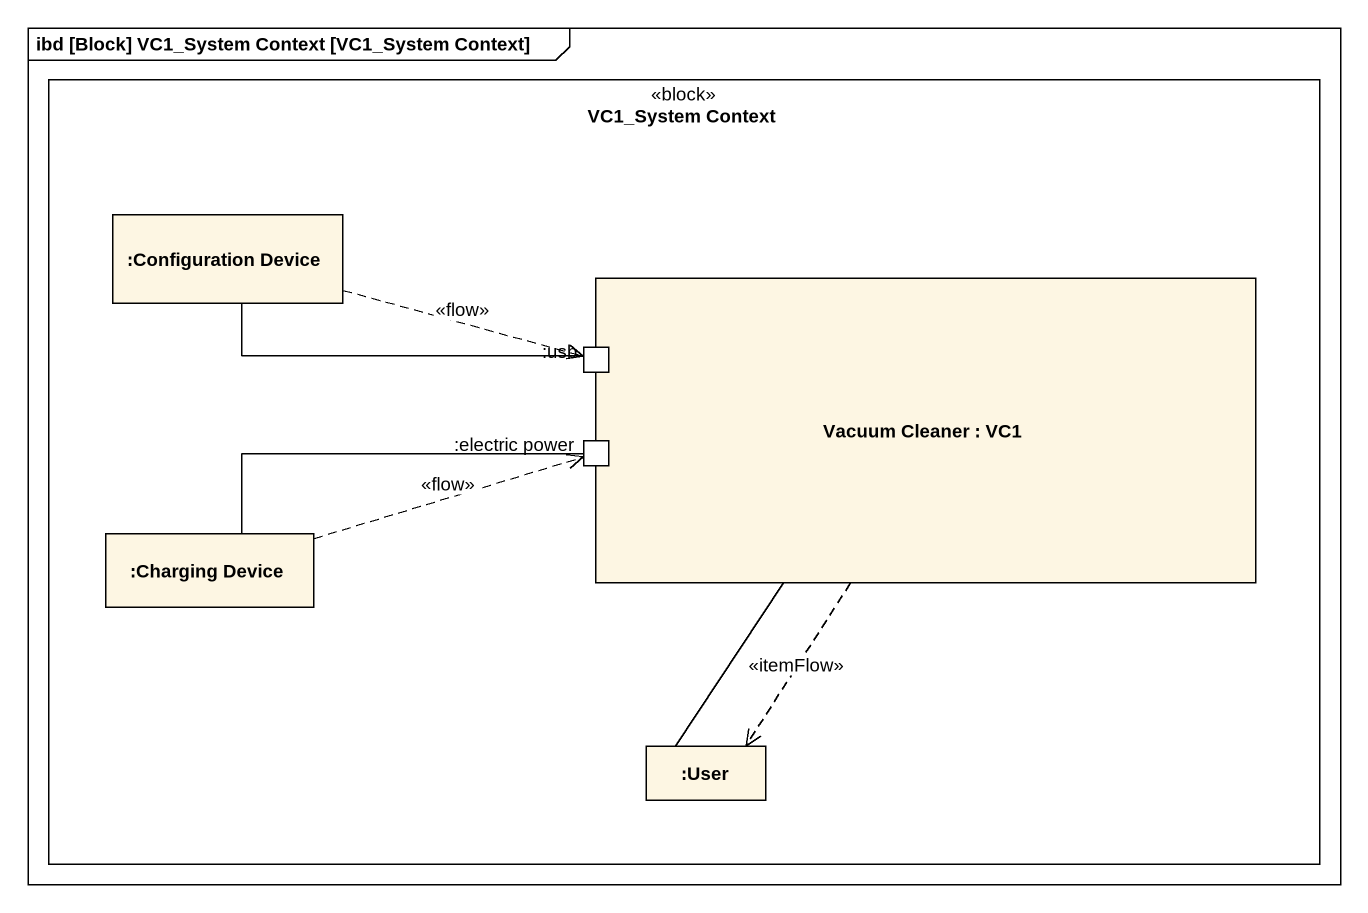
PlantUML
@startuml
mainframe ibd [Block] VC1_System Context [VC1_System Context]
rectangle "VC1_System Context" as VC1_System_Context <<block>> {
  rectangle ":Configuration Device" as Configuration_Device
  rectangle "Vacuum Cleaner : VC1" as Vacuum_Cleaner {
    port ":usb" as usb
    port ":electric power" as electric_power
  }
  rectangle ":Charging Device" as Charging_Device
  rectangle ":User" as User
}
Configuration_Device .right.> usb : <<flow>>
Configuration_Device -right- usb
Vacuum_Cleaner ..> User : <<itemFlow>>
Charging_Device .right.> electric_power : <<flow>>
Charging_Device -right- electric_power
User -up- Vacuum_Cleaner
@enduml
